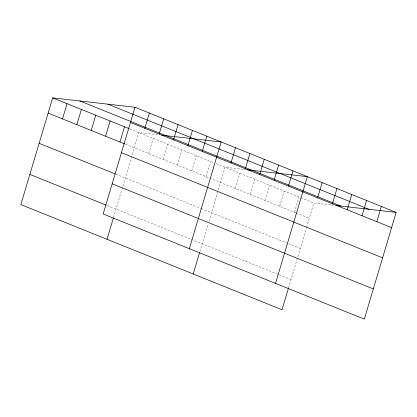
<?xml version="1.0" encoding="UTF-8"?>
<svg xmlns="http://www.w3.org/2000/svg" width="417" height="417" viewBox="0 0 417 417"><rect width="100%" height="100%" fill="white"/><g stroke="black" fill="none" stroke-linecap="round" stroke-linejoin="round"><path stroke-width="0.31" stroke-dasharray="2.08 1.56" d="M113.518 217.559L138.856 132.559L158.257 134.774M148.676 153.586L153.221 138.345M163.042 159.367L167.587 144.126M177.407 165.148L181.953 149.906M191.773 170.934L196.313 155.692M206.134 176.714L210.679 161.473M199.884 251.649L208.161 223.887M208.901 221.401L225.044 167.253L243.153 169.323M235.297 188.453L239.843 173.211M250.101 194.411L254.641 179.169M264.899 200.368L269.445 185.127M279.698 206.326L284.243 191.085M294.501 212.284L299.041 197.043M288.501 287.996L306.417 227.901M306.599 227.296L313.839 203.001L333.246 205.211M243.799 169.396L245.738 169.615M129.88 128.947L213.671 162.677M216.063 163.641L300.224 197.517M300.819 197.757L313.839 203.001M125.335 144.188L295.684 212.759M296.273 212.998L309.299 218.242M115.733 174.144L200.723 208.354M201.322 208.594L287.866 243.429M288.46 243.669L300.297 248.433M107.06 205.492L291.024 279.541"/><path stroke-width="0.63" d="M134.978 107.263L103.161 213.999L364.328 319.13L396.15 212.394L134.978 107.263L52.672 97.87L20.85 204.606L282.022 309.737L288.324 288.6M62.493 118.892L67.033 103.651M76.853 124.673L81.398 109.431M91.219 130.458L95.764 115.217M105.584 136.239L110.13 120.998M119.95 142.02L124.49 126.778M107.039 239.301L113.335 218.164M144.798 128.285L149.343 113.043M159.164 134.071L163.709 118.829M173.529 139.851L178.069 124.61M187.89 145.632L192.435 130.391M202.255 151.413L206.801 136.171M189.344 248.694L221.166 141.957L161.494 135.144M193.222 273.995L199.707 252.254M230.987 162.979L235.527 147.738M245.352 168.76L249.892 153.519M259.713 174.546L264.258 159.304M274.078 180.326L278.624 165.085M288.444 186.107L292.989 170.866M275.533 283.388L307.35 176.646L247.031 169.766M317.608 197.846L322.153 182.604M332.406 203.804L336.952 188.562M347.205 209.761L351.75 194.52M362.008 215.719L366.548 200.478M376.806 221.677L381.352 206.436M335.831 205.508L396.15 212.394M107.815 104.161L368.988 209.292M79.829 100.966L341.002 206.097M130.432 122.504L391.605 227.635M52.672 97.87L129.28 128.707M48.127 113.111L124.735 143.948M121.436 152.7L382.603 257.831M39.125 143.302L115.139 173.899M112.157 183.808L373.33 288.939M29.852 174.415L105.861 205.013"/></g></svg>
